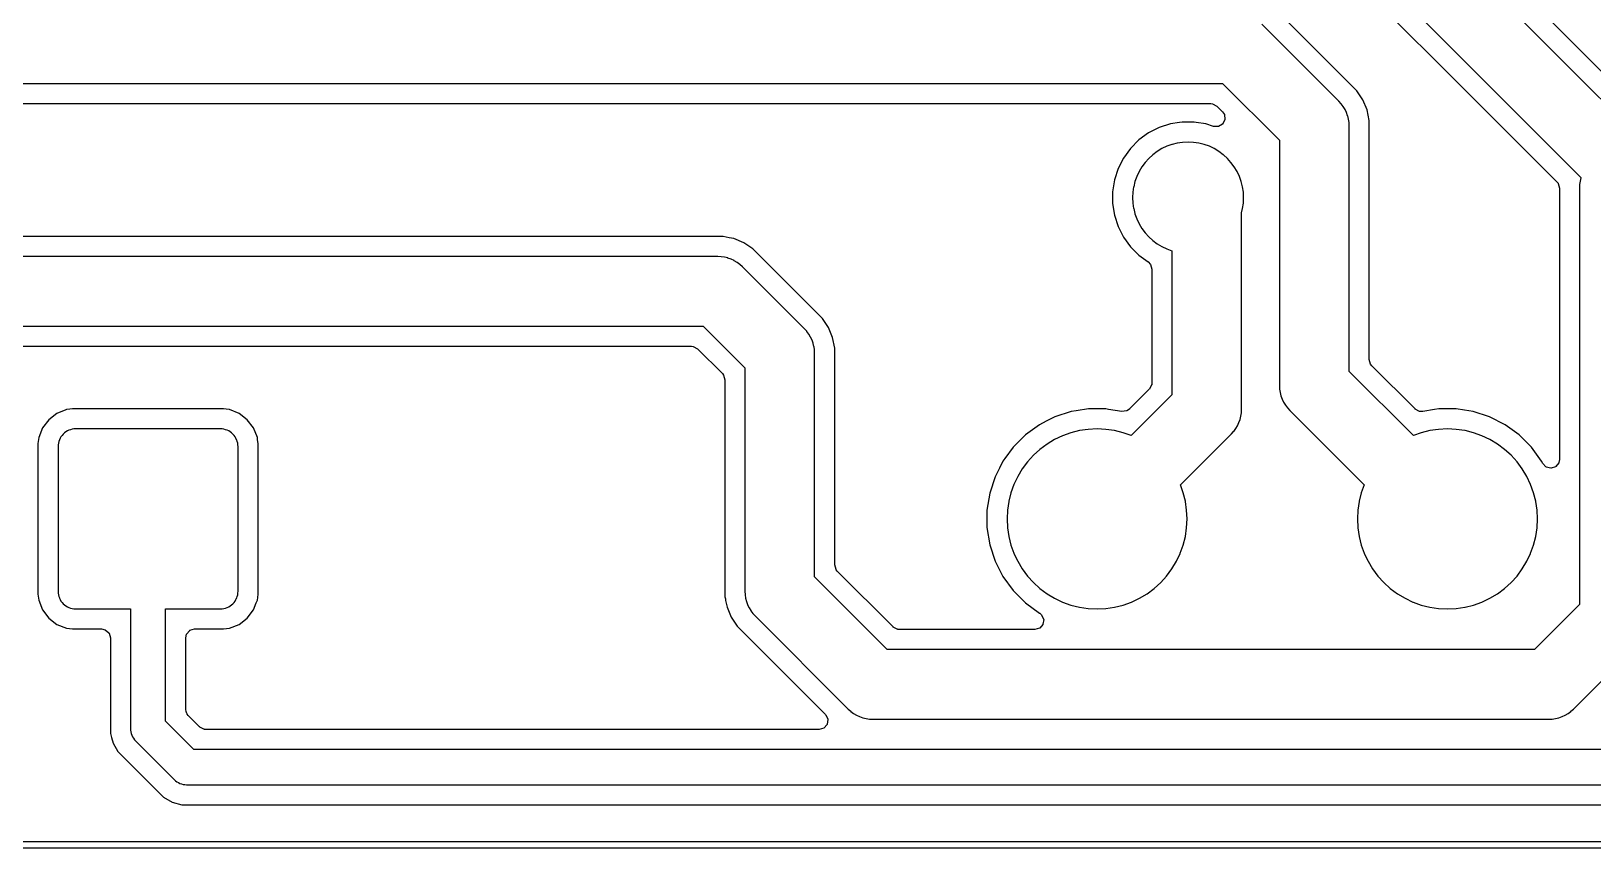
# Model space of a CAD drawing. Header units: metres. Extents: x 92.3 to 181.5, y -134.8 to -50.6.
# Drawn here: x 128.3 to 150.94, y -134.77 to -122.93 of the extents above; entities that cross this region are included whole.
import ezdxf

# ---------------------------------------------------------------- set-up
doc = ezdxf.new("R2010")
doc.units = ezdxf.units.M

msp = doc.modelspace()

# ---------------------------------------------------------------- linework, layer by layer
for points in [[(154.267, -127.123), (141.36, -114.216)], [(140.498, -114.782), (150.767, -125.052), (150.767, -125.053), (150.767, -125.053), (150.767, -125.053), (150.766, -125.053), (150.766, -125.054), (150.755, -125.101), (150.754, -125.101), (150.754, -125.101), (150.754, -125.102), (150.754, -125.102), (150.747, -125.15), (150.747, -125.15), (150.747, -125.15), (150.747, -125.151), (150.747, -125.151), (150.745, -125.2), (150.745, -125.2), (150.745, -125.2), (150.745, -131.241), (150.091, -131.895), (140.709, -131.895), (139.655, -130.841), (139.655, -127.6), (139.655, -127.6), (139.655, -127.6), (139.653, -127.551), (139.653, -127.551), (139.653, -127.55), (139.653, -127.55), (139.653, -127.55), (139.646, -127.502), (139.646, -127.502), (139.646, -127.501), (139.646, -127.501), (139.645, -127.501), (139.634, -127.454), (139.634, -127.453), (139.633, -127.453), (139.633, -127.453), (139.633, -127.453), (139.617, -127.407), (139.617, -127.407), (139.617, -127.407), (139.617, -127.407), (139.617, -127.406), (139.596, -127.362), (139.596, -127.362), (139.596, -127.362), (139.596, -127.362), (139.595, -127.362), (139.57, -127.32), (139.57, -127.32), (139.57, -127.32), (139.57, -127.32), (139.57, -127.32), (139.57, -127.319), (139.57, -127.319), (139.57, -127.319), (139.57, -127.319), (139.541, -127.28), (139.541, -127.28), (139.541, -127.279), (139.54, -127.279), (139.54, -127.279), (139.507, -127.243), (139.507, -127.243), (139.507, -127.243), (138.607, -126.343), (138.607, -126.343), (138.607, -126.343), (138.571, -126.31), (138.571, -126.31), (138.571, -126.309), (138.57, -126.309), (138.57, -126.309), (138.531, -126.28), (138.531, -126.28), (138.531, -126.28), (138.531, -126.28), (138.53, -126.28), (138.488, -126.255), (138.488, -126.254), (138.488, -126.254), (138.488, -126.254), (138.488, -126.254), (138.444, -126.233), (138.443, -126.233), (138.443, -126.233), (138.443, -126.233), (138.443, -126.233), (138.397, -126.217), (138.397, -126.217), (138.397, -126.217), (138.397, -126.216), (138.396, -126.216), (138.349, -126.205), (138.349, -126.204), (138.349, -126.204), (138.348, -126.204), (138.348, -126.204), (138.3, -126.197), (138.3, -126.197), (138.3, -126.197), (138.299, -126.197), (138.299, -126.197), (138.25, -126.195), (138.25, -126.195), (138.25, -126.195), (120.68, -126.195)], [(151.964, -124.409), (143.558, -116.003)], [(142.443, -117.138), (150.417, -125.112), (150.417, -125.112), (150.417, -125.112), (150.417, -125.112), (150.417, -125.112), (150.434, -125.133), (150.434, -125.133), (150.434, -125.133), (150.434, -125.133), (150.434, -125.133), (150.434, -125.133), (150.434, -125.133), (150.434, -125.133), (150.434, -125.134), (150.434, -125.134), (150.434, -125.134), (150.434, -125.134), (150.434, -125.134), (150.434, -125.134), (150.435, -125.134), (150.435, -125.134), (150.435, -125.134), (150.454, -125.202), (150.454, -125.202), (150.454, -125.202), (150.454, -125.202), (150.454, -125.202), (150.454, -125.202), (150.454, -125.202), (150.454, -125.202), (150.454, -125.202), (150.454, -125.203), (150.454, -125.203), (150.454, -125.203), (150.454, -125.203), (150.454, -129.137), (150.454, -129.137), (150.454, -129.137), (150.454, -129.137), (150.454, -129.137), (150.454, -129.137), (150.454, -129.137), (150.454, -129.137), (150.454, -129.138), (150.445, -129.184), (150.445, -129.184), (150.445, -129.184), (150.445, -129.185), (150.445, -129.185), (150.445, -129.185), (150.445, -129.185), (150.445, -129.185), (150.445, -129.185), (150.445, -129.185), (150.445, -129.185), (150.445, -129.185), (150.445, -129.186), (150.445, -129.186), (150.445, -129.186), (150.445, -129.186), (150.445, -129.186), (150.444, -129.186), (150.444, -129.186), (150.444, -129.186), (150.401, -129.241), (150.401, -129.241), (150.401, -129.241), (150.401, -129.241), (150.401, -129.241), (150.4, -129.241), (150.4, -129.242), (150.4, -129.242), (150.4, -129.242), (150.4, -129.242), (150.4, -129.242), (150.4, -129.242), (150.4, -129.242), (150.4, -129.242), (150.4, -129.242), (150.399, -129.242), (150.399, -129.242), (150.399, -129.242), (150.399, -129.242), (150.399, -129.242), (150.399, -129.242), (150.399, -129.243), (150.399, -129.243), (150.399, -129.243), (150.332, -129.265), (150.332, -129.265), (150.332, -129.265), (150.332, -129.265), (150.332, -129.265), (150.332, -129.265), (150.332, -129.265), (150.332, -129.265), (150.331, -129.265), (150.331, -129.265), (150.331, -129.265), (150.331, -129.265), (150.331, -129.265), (150.331, -129.265), (150.331, -129.265), (150.331, -129.265), (150.33, -129.265), (150.33, -129.265), (150.33, -129.265), (150.33, -129.265), (150.33, -129.265), (150.33, -129.265), (150.33, -129.265), (150.33, -129.265), (150.262, -129.248), (150.262, -129.248), (150.262, -129.248), (150.261, -129.248), (150.261, -129.248), (150.261, -129.248), (150.261, -129.248), (150.261, -129.248), (150.261, -129.248), (150.261, -129.248), (150.261, -129.248), (150.261, -129.248), (150.26, -129.248), (150.26, -129.248), (150.26, -129.248), (150.26, -129.248), (150.26, -129.248), (150.26, -129.248), (150.26, -129.247), (150.26, -129.247), (150.26, -129.247), (150.26, -129.247), (150.259, -129.247), (150.259, -129.247), (150.211, -129.196), (150.211, -129.196), (150.211, -129.196), (150.211, -129.196), (150.211, -129.196), (150.211, -129.196), (150.211, -129.196), (150.211, -129.196), (150.211, -129.196), (150.211, -129.195), (150.211, -129.195), (150.211, -129.195), (150.211, -129.195), (150.211, -129.195), (150.211, -129.195), (150.195, -129.164), (150.047, -128.961), (149.869, -128.783), (149.666, -128.635), (149.442, -128.521), (149.204, -128.444), (149.08, -128.424), (148.956, -128.404), (148.704, -128.404), (148.644, -128.414), (148.472, -128.441), (148.471, -128.441), (148.471, -128.441), (148.471, -128.441), (148.471, -128.441), (148.471, -128.441), (148.471, -128.441), (148.471, -128.441), (148.471, -128.441), (148.425, -128.44), (148.425, -128.44), (148.425, -128.44), (148.425, -128.44), (148.424, -128.44), (148.424, -128.44), (148.424, -128.44), (148.424, -128.44), (148.424, -128.44), (148.424, -128.44), (148.424, -128.44), (148.424, -128.44), (148.423, -128.44), (148.423, -128.44), (148.423, -128.44), (148.423, -128.44), (148.423, -128.44), (148.423, -128.44), (148.423, -128.44), (148.423, -128.44), (148.361, -128.406), (148.361, -128.406), (148.361, -128.406), (148.361, -128.406), (148.361, -128.406), (148.361, -128.406), (148.361, -128.406), (148.361, -128.406), (148.361, -128.406), (148.36, -128.405), (148.36, -128.405), (148.36, -128.405), (148.36, -128.405), (147.733, -127.778), (147.733, -127.778), (147.733, -127.778), (147.733, -127.778), (147.733, -127.778), (147.716, -127.757), (147.716, -127.757), (147.716, -127.757), (147.716, -127.757), (147.716, -127.757), (147.716, -127.757), (147.716, -127.757), (147.716, -127.757), (147.716, -127.756), (147.716, -127.756), (147.716, -127.756), (147.716, -127.756), (147.716, -127.756), (147.716, -127.756), (147.715, -127.756), (147.715, -127.756), (147.715, -127.756), (147.696, -127.688), (147.696, -127.688), (147.696, -127.688), (147.696, -127.688), (147.696, -127.688), (147.696, -127.688), (147.696, -127.688), (147.696, -127.688), (147.696, -127.688), (147.696, -127.687), (147.696, -127.687), (147.696, -127.687), (147.696, -127.687), (147.696, -124.222), (147.665, -124.068), (147.605, -123.923), (147.518, -123.793), (147.463, -123.737), (147.407, -123.682), (145.332, -121.607)], [(114.329, -123.685), (145.571, -123.685), (146.395, -124.509), (146.395, -128.07), (146.395, -128.07), (146.395, -128.07), (146.397, -128.119), (146.397, -128.119), (146.397, -128.12), (146.397, -128.12), (146.397, -128.12), (146.404, -128.168), (146.404, -128.168), (146.404, -128.169), (146.404, -128.169), (146.405, -128.169), (146.416, -128.216), (146.416, -128.217), (146.417, -128.217), (146.417, -128.217), (146.417, -128.217), (146.433, -128.263), (146.433, -128.263), (146.433, -128.263), (146.433, -128.263), (146.433, -128.264), (146.454, -128.308), (146.454, -128.308), (146.454, -128.308), (146.454, -128.308), (146.455, -128.308), (146.48, -128.35), (146.48, -128.351), (146.48, -128.351), (146.48, -128.351), (146.48, -128.351), (146.509, -128.39), (146.509, -128.39), (146.509, -128.391), (146.51, -128.391), (146.51, -128.391), (146.543, -128.427), (146.543, -128.427), (146.543, -128.427), (147.622, -129.507), (147.581, -129.621), (147.581, -129.621), (147.581, -129.621), (147.581, -129.621), (147.581, -129.621), (147.55, -129.745), (147.55, -129.745), (147.55, -129.745), (147.55, -129.746), (147.55, -129.746), (147.531, -129.872), (147.531, -129.872), (147.531, -129.872), (147.531, -129.872), (147.531, -129.872), (147.525, -130), (147.525, -130), (147.525, -130), (147.525, -130), (147.525, -130), (147.531, -130.128), (147.531, -130.128), (147.531, -130.128), (147.531, -130.128), (147.531, -130.128), (147.55, -130.254), (147.55, -130.254), (147.55, -130.255), (147.55, -130.255), (147.55, -130.255), (147.581, -130.379), (147.581, -130.379), (147.581, -130.379), (147.581, -130.379), (147.581, -130.379), (147.624, -130.499), (147.624, -130.499), (147.624, -130.499), (147.624, -130.499), (147.624, -130.5), (147.624, -130.5), (147.679, -130.615), (147.679, -130.615), (147.679, -130.615), (147.679, -130.615), (147.679, -130.615), (147.745, -130.725), (147.745, -130.725), (147.745, -130.725), (147.745, -130.725), (147.745, -130.725), (147.821, -130.828), (147.821, -130.828), (147.821, -130.828), (147.821, -130.828), (147.821, -130.828), (147.821, -130.828), (147.821, -130.828), (147.907, -130.923), (147.907, -130.923), (147.907, -130.923), (147.907, -130.923), (147.907, -130.923), (148.002, -131.009), (148.002, -131.009), (148.002, -131.009), (148.002, -131.009), (148.002, -131.009), (148.105, -131.085), (148.105, -131.085), (148.105, -131.085), (148.105, -131.085), (148.105, -131.085), (148.215, -131.151), (148.215, -131.151), (148.215, -131.151), (148.215, -131.151), (148.215, -131.151), (148.33, -131.206), (148.33, -131.206), (148.331, -131.206), (148.331, -131.206), (148.331, -131.206), (148.451, -131.249), (148.451, -131.249), (148.451, -131.249), (148.451, -131.249), (148.451, -131.249), (148.575, -131.28), (148.575, -131.28), (148.575, -131.28), (148.576, -131.28), (148.576, -131.28), (148.702, -131.299), (148.702, -131.299), (148.702, -131.299), (148.702, -131.299), (148.702, -131.299), (148.83, -131.305), (148.83, -131.305), (148.83, -131.305), (148.83, -131.305), (148.83, -131.305), (148.958, -131.299), (148.958, -131.299), (148.958, -131.299), (148.958, -131.299), (148.958, -131.299), (149.084, -131.28), (149.084, -131.28), (149.085, -131.28), (149.085, -131.28), (149.085, -131.28), (149.209, -131.249), (149.209, -131.249), (149.209, -131.249), (149.209, -131.249), (149.209, -131.249), (149.329, -131.206), (149.329, -131.206), (149.329, -131.206), (149.329, -131.206), (149.33, -131.206), (149.33, -131.206), (149.445, -131.151), (149.445, -131.151), (149.445, -131.151), (149.445, -131.151), (149.445, -131.151), (149.555, -131.085), (149.555, -131.085), (149.555, -131.085), (149.555, -131.085), (149.555, -131.085), (149.658, -131.009), (149.658, -131.009), (149.658, -131.009), (149.658, -131.009), (149.658, -131.009), (149.658, -131.009), (149.658, -131.009), (149.753, -130.923), (149.753, -130.923), (149.753, -130.923), (149.753, -130.923), (149.753, -130.923), (149.839, -130.828), (149.839, -130.828), (149.839, -130.828), (149.839, -130.828), (149.839, -130.828), (149.915, -130.725), (149.915, -130.725), (149.915, -130.725), (149.915, -130.725), (149.915, -130.725), (149.981, -130.615), (149.981, -130.615), (149.981, -130.615), (149.981, -130.615), (149.981, -130.615), (150.036, -130.5), (150.036, -130.5), (150.036, -130.499), (150.036, -130.499), (150.036, -130.499), (150.079, -130.379), (150.079, -130.379), (150.079, -130.379), (150.079, -130.379), (150.079, -130.379), (150.079, -130.379), (150.079, -130.379), (150.11, -130.255), (150.11, -130.255), (150.11, -130.255), (150.11, -130.254), (150.11, -130.254), (150.129, -130.128), (150.129, -130.128), (150.129, -130.128), (150.129, -130.128), (150.129, -130.128), (150.135, -130), (150.135, -130), (150.135, -130), (150.135, -130), (150.135, -130), (150.129, -129.872), (150.129, -129.872), (150.129, -129.872), (150.129, -129.872), (150.129, -129.872), (150.11, -129.746), (150.11, -129.746), (150.11, -129.745), (150.11, -129.745), (150.11, -129.745), (150.079, -129.621), (150.079, -129.621), (150.079, -129.621), (150.079, -129.621), (150.079, -129.621), (150.036, -129.501), (150.036, -129.501), (150.036, -129.501), (150.036, -129.5), (150.036, -129.5), (149.981, -129.385), (149.981, -129.385), (149.981, -129.385), (149.981, -129.385), (149.981, -129.385), (149.915, -129.275), (149.915, -129.275), (149.915, -129.275), (149.915, -129.275), (149.915, -129.275), (149.839, -129.172), (149.839, -129.172), (149.839, -129.172), (149.839, -129.172), (149.839, -129.172), (149.753, -129.077), (149.753, -129.077), (149.753, -129.077), (149.753, -129.077), (149.753, -129.077), (149.658, -128.991), (149.658, -128.991), (149.658, -128.991), (149.658, -128.991), (149.658, -128.991), (149.555, -128.915), (149.555, -128.915), (149.555, -128.915), (149.555, -128.915), (149.555, -128.915), (149.555, -128.915), (149.555, -128.915), (149.445, -128.849), (149.445, -128.849), (149.445, -128.849), (149.445, -128.849), (149.445, -128.849), (149.33, -128.794), (149.33, -128.794), (149.329, -128.794), (149.329, -128.794), (149.329, -128.794), (149.209, -128.751), (149.209, -128.751), (149.209, -128.751), (149.209, -128.751), (149.209, -128.751), (149.085, -128.72), (149.085, -128.72), (149.085, -128.72), (149.084, -128.72), (149.084, -128.72), (148.958, -128.701), (148.958, -128.701), (148.958, -128.701), (148.958, -128.701), (148.958, -128.701), (148.83, -128.695), (148.83, -128.695), (148.83, -128.695), (148.83, -128.695), (148.83, -128.695), (148.702, -128.701), (148.702, -128.701), (148.702, -128.701), (148.702, -128.701), (148.702, -128.701), (148.576, -128.72), (148.576, -128.72), (148.575, -128.72), (148.575, -128.72), (148.575, -128.72), (148.451, -128.751), (148.451, -128.751), (148.451, -128.751), (148.451, -128.751), (148.451, -128.751), (148.337, -128.792), (147.405, -127.861), (147.405, -124.3), (147.405, -124.3), (147.405, -124.3), (147.403, -124.251), (147.403, -124.251), (147.403, -124.25), (147.403, -124.25), (147.403, -124.25), (147.396, -124.202), (147.396, -124.202), (147.396, -124.201), (147.396, -124.201), (147.395, -124.201), (147.384, -124.154), (147.384, -124.153), (147.383, -124.153), (147.383, -124.153), (147.383, -124.153), (147.367, -124.107), (147.367, -124.107), (147.367, -124.107), (147.367, -124.107), (147.367, -124.106), (147.346, -124.062), (147.346, -124.062), (147.346, -124.062), (147.346, -124.062), (147.345, -124.062), (147.32, -124.02), (147.32, -124.02), (147.32, -124.02), (147.32, -124.02), (147.32, -124.02), (147.32, -124.019), (147.32, -124.019), (147.32, -124.019), (147.32, -124.019), (147.291, -123.98), (147.291, -123.98), (147.291, -123.979), (147.29, -123.979), (147.29, -123.979), (147.257, -123.943), (147.257, -123.943), (147.257, -123.943), (146.137, -122.823)], [(114.503, -123.976), (145.397, -123.976), (145.397, -123.976), (145.397, -123.976), (145.397, -123.976), (145.398, -123.976), (145.424, -123.978), (145.424, -123.978), (145.424, -123.978), (145.424, -123.978), (145.424, -123.978), (145.425, -123.978), (145.425, -123.978), (145.425, -123.979), (145.425, -123.979), (145.425, -123.979), (145.425, -123.979), (145.425, -123.979), (145.425, -123.979), (145.425, -123.979), (145.426, -123.979), (145.426, -123.979), (145.426, -123.979), (145.487, -124.012), (145.487, -124.012), (145.487, -124.013), (145.487, -124.013), (145.488, -124.013), (145.488, -124.013), (145.488, -124.013), (145.488, -124.013), (145.488, -124.013), (145.488, -124.013), (145.488, -124.013), (145.488, -124.013), (145.488, -124.013), (145.569, -124.094), (145.569, -124.094), (145.569, -124.094), (145.569, -124.094), (145.569, -124.094), (145.569, -124.094), (145.569, -124.094), (145.569, -124.094), (145.569, -124.094), (145.596, -124.134), (145.596, -124.134), (145.596, -124.134), (145.596, -124.134), (145.596, -124.134), (145.596, -124.134), (145.596, -124.134), (145.596, -124.135), (145.596, -124.135), (145.596, -124.135), (145.596, -124.135), (145.596, -124.135), (145.596, -124.135), (145.596, -124.135), (145.597, -124.135), (145.597, -124.136), (145.597, -124.136), (145.597, -124.136), (145.597, -124.136), (145.597, -124.136), (145.605, -124.205), (145.605, -124.206), (145.605, -124.206), (145.605, -124.206), (145.605, -124.206), (145.605, -124.206), (145.605, -124.206), (145.605, -124.206), (145.605, -124.206), (145.605, -124.207), (145.605, -124.207), (145.605, -124.207), (145.605, -124.207), (145.605, -124.207), (145.604, -124.207), (145.604, -124.207), (145.604, -124.207), (145.604, -124.208), (145.604, -124.208), (145.604, -124.208), (145.604, -124.208), (145.604, -124.208), (145.604, -124.208), (145.604, -124.208), (145.573, -124.271), (145.573, -124.271), (145.573, -124.271), (145.573, -124.271), (145.573, -124.271), (145.573, -124.271), (145.573, -124.272), (145.573, -124.272), (145.573, -124.272), (145.573, -124.272), (145.573, -124.272), (145.573, -124.272), (145.572, -124.272), (145.572, -124.272), (145.572, -124.272), (145.572, -124.272), (145.572, -124.272), (145.572, -124.273), (145.572, -124.273), (145.572, -124.273), (145.572, -124.273), (145.572, -124.273), (145.571, -124.273), (145.571, -124.273), (145.512, -124.309), (145.511, -124.309), (145.511, -124.309), (145.511, -124.309), (145.511, -124.309), (145.511, -124.309), (145.511, -124.309), (145.511, -124.309), (145.511, -124.309), (145.511, -124.31), (145.51, -124.31), (145.51, -124.31), (145.51, -124.31), (145.51, -124.31), (145.51, -124.31), (145.51, -124.31), (145.51, -124.31), (145.51, -124.31), (145.509, -124.31), (145.509, -124.31), (145.509, -124.31), (145.509, -124.31), (145.509, -124.31), (145.509, -124.31), (145.439, -124.308), (145.439, -124.308), (145.439, -124.308), (145.439, -124.308), (145.438, -124.308), (145.438, -124.308), (145.438, -124.308), (145.438, -124.308), (145.438, -124.308), (145.438, -124.308), (145.438, -124.308), (145.438, -124.308), (145.438, -124.308), (145.327, -124.271), (145.188, -124.25), (145.156, -124.244), (144.984, -124.244), (144.945, -124.251), (144.813, -124.271), (144.649, -124.325), (144.496, -124.403), (144.356, -124.504), (144.234, -124.626), (144.133, -124.766), (144.055, -124.919), (144.001, -125.083), (143.974, -125.254), (143.974, -125.426), (144.001, -125.597), (144.055, -125.761), (144.133, -125.914), (144.234, -126.054), (144.356, -126.176), (144.491, -126.274), (144.491, -126.274), (144.492, -126.274), (144.492, -126.274), (144.492, -126.274), (144.492, -126.274), (144.492, -126.274), (144.492, -126.274), (144.492, -126.274), (144.523, -126.308), (144.524, -126.308), (144.524, -126.308), (144.524, -126.308), (144.524, -126.308), (144.524, -126.308), (144.524, -126.308), (144.524, -126.308), (144.524, -126.308), (144.524, -126.308), (144.524, -126.309), (144.524, -126.309), (144.524, -126.309), (144.524, -126.309), (144.524, -126.309), (144.524, -126.309), (144.524, -126.309), (144.525, -126.309), (144.525, -126.309), (144.525, -126.31), (144.544, -126.377), (144.544, -126.377), (144.544, -126.377), (144.544, -126.377), (144.544, -126.377), (144.544, -126.377), (144.544, -126.377), (144.544, -126.377), (144.544, -126.378), (144.544, -126.378), (144.544, -126.378), (144.544, -126.378), (144.544, -126.378), (144.544, -128.027), (144.544, -128.027), (144.544, -128.027), (144.544, -128.027), (144.544, -128.028), (144.542, -128.054), (144.542, -128.054), (144.542, -128.054), (144.542, -128.054), (144.542, -128.054), (144.542, -128.055), (144.542, -128.055), (144.541, -128.055), (144.541, -128.055), (144.541, -128.055), (144.541, -128.055), (144.541, -128.055), (144.541, -128.055), (144.541, -128.055), (144.541, -128.056), (144.541, -128.056), (144.541, -128.056), (144.508, -128.117), (144.508, -128.117), (144.507, -128.117), (144.507, -128.117), (144.507, -128.118), (144.507, -128.118), (144.507, -128.118), (144.507, -128.118), (144.507, -128.118), (144.507, -128.118), (144.507, -128.118), (144.507, -128.118), (144.507, -128.118), (144.22, -128.405), (144.22, -128.405), (144.22, -128.405), (144.22, -128.405), (144.219, -128.406), (144.219, -128.406), (144.219, -128.406), (144.219, -128.406), (144.219, -128.406), (144.181, -128.432), (144.181, -128.432), (144.181, -128.432), (144.181, -128.432), (144.181, -128.432), (144.181, -128.432), (144.181, -128.432), (144.181, -128.432), (144.18, -128.432), (144.18, -128.432), (144.18, -128.432), (144.18, -128.432), (144.18, -128.432), (144.18, -128.432), (144.18, -128.432), (144.18, -128.432), (144.179, -128.432), (144.179, -128.432), (144.179, -128.432), (144.179, -128.432), (144.11, -128.441), (144.11, -128.441), (144.11, -128.441), (144.109, -128.441), (144.109, -128.441), (144.109, -128.441), (144.109, -128.441), (144.109, -128.441), (144.109, -128.441), (144.109, -128.441), (144.109, -128.441), (144.109, -128.441), (144.108, -128.441), (143.915, -128.411), (143.876, -128.404), (143.624, -128.404), (143.448, -128.432), (143.376, -128.444), (143.138, -128.521), (143.014, -128.584), (142.914, -128.635), (142.711, -128.783), (142.533, -128.961), (142.415, -129.124), (142.385, -129.164), (142.335, -129.263), (142.271, -129.388), (142.194, -129.626), (142.154, -129.874), (142.154, -130.126), (142.194, -130.374), (142.271, -130.612), (142.385, -130.836), (142.533, -131.039), (142.711, -131.217), (142.914, -131.365), (142.915, -131.366), (142.915, -131.366), (142.915, -131.366), (142.916, -131.366), (142.916, -131.366), (142.916, -131.366), (142.916, -131.366), (142.917, -131.367), (142.918, -131.368), (142.918, -131.368), (142.918, -131.368), (142.918, -131.368), (142.918, -131.368), (142.919, -131.368), (142.919, -131.368), (142.919, -131.368), (142.919, -131.368), (142.919, -131.368), (142.919, -131.369), (142.919, -131.369), (142.919, -131.369), (142.945, -131.39), (142.945, -131.391), (142.945, -131.391), (142.945, -131.391), (142.945, -131.391), (142.945, -131.391), (142.945, -131.391), (142.945, -131.391), (142.945, -131.391), (142.946, -131.391), (142.946, -131.391), (142.946, -131.391), (142.946, -131.392), (142.946, -131.392), (142.946, -131.392), (142.946, -131.392), (142.946, -131.392), (142.946, -131.392), (142.946, -131.392), (142.975, -131.456), (142.975, -131.456), (142.975, -131.456), (142.975, -131.456), (142.975, -131.456), (142.975, -131.456), (142.975, -131.456), (142.975, -131.457), (142.975, -131.457), (142.975, -131.457), (142.975, -131.457), (142.976, -131.457), (142.976, -131.457), (142.976, -131.457), (142.976, -131.457), (142.976, -131.458), (142.976, -131.458), (142.976, -131.458), (142.976, -131.458), (142.976, -131.458), (142.976, -131.458), (142.976, -131.458), (142.976, -131.458), (142.976, -131.459), (142.966, -131.528), (142.966, -131.528), (142.966, -131.528), (142.966, -131.528), (142.965, -131.528), (142.965, -131.528), (142.965, -131.528), (142.965, -131.529), (142.965, -131.529), (142.965, -131.529), (142.965, -131.529), (142.965, -131.529), (142.965, -131.529), (142.965, -131.529), (142.965, -131.529), (142.965, -131.529), (142.965, -131.53), (142.965, -131.53), (142.965, -131.53), (142.965, -131.53), (142.965, -131.53), (142.965, -131.53), (142.964, -131.53), (142.964, -131.53), (142.919, -131.583), (142.919, -131.583), (142.918, -131.583), (142.918, -131.583), (142.918, -131.583), (142.918, -131.584), (142.918, -131.584), (142.918, -131.584), (142.918, -131.584), (142.918, -131.584), (142.918, -131.584), (142.918, -131.584), (142.918, -131.584), (142.917, -131.584), (142.917, -131.584), (142.917, -131.584), (142.917, -131.584), (142.917, -131.584), (142.917, -131.584), (142.917, -131.584), (142.917, -131.584), (142.917, -131.585), (142.916, -131.585), (142.916, -131.585), (142.849, -131.604), (142.849, -131.604), (142.849, -131.604), (142.849, -131.604), (142.849, -131.604), (142.849, -131.604), (142.849, -131.604), (142.848, -131.604), (142.848, -131.604), (142.848, -131.604), (142.848, -131.604), (142.848, -131.604), (142.848, -131.604), (140.883, -131.604), (140.883, -131.604), (140.883, -131.604), (140.883, -131.604), (140.882, -131.604), (140.856, -131.602), (140.856, -131.602), (140.856, -131.602), (140.856, -131.602), (140.856, -131.602), (140.855, -131.602), (140.855, -131.602), (140.855, -131.601), (140.855, -131.601), (140.855, -131.601), (140.855, -131.601), (140.855, -131.601), (140.855, -131.601), (140.855, -131.601), (140.854, -131.601), (140.854, -131.601), (140.854, -131.601), (140.793, -131.568), (140.793, -131.568), (140.793, -131.567), (140.793, -131.567), (140.792, -131.567), (140.792, -131.567), (140.792, -131.567), (140.792, -131.567), (140.792, -131.567), (140.792, -131.567), (140.792, -131.567), (140.792, -131.567), (140.792, -131.567), (139.983, -130.758), (139.983, -130.758), (139.983, -130.758), (139.983, -130.758), (139.983, -130.758), (139.966, -130.737), (139.966, -130.737), (139.966, -130.737), (139.966, -130.737), (139.966, -130.737), (139.966, -130.737), (139.966, -130.737), (139.966, -130.737), (139.966, -130.736), (139.966, -130.736), (139.966, -130.736), (139.966, -130.736), (139.966, -130.736), (139.966, -130.736), (139.965, -130.736), (139.965, -130.736), (139.965, -130.736), (139.946, -130.668), (139.946, -130.668), (139.946, -130.668), (139.946, -130.668), (139.946, -130.668), (139.946, -130.668), (139.946, -130.668), (139.946, -130.668), (139.946, -130.668), (139.946, -130.667), (139.946, -130.667), (139.946, -130.667), (139.946, -130.667), (139.946, -127.522), (139.915, -127.368), (139.855, -127.223), (139.768, -127.093), (139.713, -127.037), (139.657, -126.982), (139.537, -126.862), (138.757, -126.082), (138.627, -125.995), (138.482, -125.935), (138.415, -125.922), (138.328, -125.904), (120.602, -125.904)], [(142.544, -130.499), (142.544, -130.499), (142.544, -130.499), (142.544, -130.5), (142.544, -130.5), (142.599, -130.615), (142.599, -130.615), (142.599, -130.615), (142.599, -130.615), (142.599, -130.615), (142.665, -130.725), (142.665, -130.725), (142.665, -130.725), (142.665, -130.725), (142.665, -130.725), (142.741, -130.828), (142.741, -130.828), (142.741, -130.828), (142.741, -130.828), (142.741, -130.828), (142.741, -130.828), (142.741, -130.828), (142.827, -130.923), (142.827, -130.923), (142.827, -130.923), (142.827, -130.923), (142.827, -130.923), (142.922, -131.009), (142.922, -131.009), (142.922, -131.009), (142.922, -131.009), (142.922, -131.009), (143.025, -131.085), (143.025, -131.085), (143.025, -131.085), (143.025, -131.085), (143.025, -131.085), (143.135, -131.151), (143.135, -131.151), (143.135, -131.151), (143.135, -131.151), (143.135, -131.151), (143.25, -131.206), (143.25, -131.206), (143.251, -131.206), (143.251, -131.206), (143.251, -131.206), (143.371, -131.249), (143.371, -131.249), (143.371, -131.249), (143.371, -131.249), (143.371, -131.249), (143.495, -131.28), (143.495, -131.28), (143.495, -131.28), (143.496, -131.28), (143.496, -131.28), (143.622, -131.299), (143.622, -131.299), (143.622, -131.299), (143.622, -131.299), (143.622, -131.299), (143.75, -131.305), (143.75, -131.305), (143.75, -131.305), (143.75, -131.305), (143.75, -131.305), (143.878, -131.299), (143.878, -131.299), (143.878, -131.299), (143.878, -131.299), (143.878, -131.299), (144.004, -131.28), (144.004, -131.28), (144.005, -131.28), (144.005, -131.28), (144.005, -131.28), (144.129, -131.249), (144.129, -131.249), (144.129, -131.249), (144.129, -131.249), (144.129, -131.249), (144.249, -131.206), (144.249, -131.206), (144.249, -131.206), (144.249, -131.206), (144.25, -131.206), (144.25, -131.206), (144.365, -131.151), (144.365, -131.151), (144.365, -131.151), (144.365, -131.151), (144.365, -131.151), (144.475, -131.085), (144.475, -131.085), (144.475, -131.085), (144.475, -131.085), (144.475, -131.085), (144.578, -131.009), (144.578, -131.009), (144.578, -131.009), (144.578, -131.009), (144.578, -131.009), (144.578, -131.009), (144.578, -131.009), (144.673, -130.923), (144.673, -130.923), (144.673, -130.923), (144.673, -130.923), (144.673, -130.923), (144.759, -130.828), (144.759, -130.828), (144.759, -130.828), (144.759, -130.828), (144.759, -130.828), (144.835, -130.725), (144.835, -130.725), (144.835, -130.725), (144.835, -130.725), (144.835, -130.725), (144.901, -130.615), (144.901, -130.615), (144.901, -130.615), (144.901, -130.615), (144.901, -130.615), (144.956, -130.5), (144.956, -130.5), (144.956, -130.499), (144.956, -130.499), (144.956, -130.499), (144.999, -130.379), (144.999, -130.379), (144.999, -130.379), (144.999, -130.379), (144.999, -130.379), (145.03, -130.255), (145.03, -130.255), (145.03, -130.255), (145.03, -130.254), (145.03, -130.254), (145.049, -130.128), (145.049, -130.128), (145.049, -130.128), (145.049, -130.128), (145.049, -130.128), (145.055, -130), (145.055, -130), (145.055, -130), (145.055, -130), (145.055, -130), (145.049, -129.872), (145.049, -129.872), (145.049, -129.872), (145.049, -129.872), (145.049, -129.872), (145.03, -129.746), (145.03, -129.746), (145.03, -129.745), (145.03, -129.745), (145.03, -129.745), (144.999, -129.621), (144.999, -129.621), (144.999, -129.621), (144.999, -129.621), (144.999, -129.621), (144.958, -129.507), (145.697, -128.767), (145.697, -128.767), (145.697, -128.767), (145.73, -128.731), (145.73, -128.731), (145.731, -128.731), (145.731, -128.73), (145.731, -128.73), (145.76, -128.691), (145.76, -128.691), (145.76, -128.691), (145.76, -128.691), (145.76, -128.69), (145.785, -128.648), (145.786, -128.648), (145.786, -128.648), (145.786, -128.648), (145.786, -128.648), (145.807, -128.604), (145.807, -128.603), (145.807, -128.603), (145.807, -128.603), (145.807, -128.603), (145.823, -128.557), (145.823, -128.557), (145.823, -128.557), (145.824, -128.557), (145.824, -128.556), (145.835, -128.509), (145.836, -128.509), (145.836, -128.509), (145.836, -128.508), (145.836, -128.508), (145.843, -128.46), (145.843, -128.46), (145.843, -128.46), (145.843, -128.459), (145.843, -128.459), (145.845, -128.41), (145.845, -128.41), (145.845, -128.41), (145.845, -125.61), (145.845, -125.61), (145.845, -125.61), (145.843, -125.563), (145.859, -125.497), (145.86, -125.497), (145.86, -125.497), (145.86, -125.497), (145.86, -125.497), (145.871, -125.419), (145.871, -125.419), (145.871, -125.419), (145.871, -125.419), (145.871, -125.419), (145.875, -125.34), (145.875, -125.34), (145.875, -125.34), (145.875, -125.34), (145.875, -125.34), (145.871, -125.261), (145.871, -125.261), (145.871, -125.261), (145.871, -125.261), (145.871, -125.261), (145.86, -125.183), (145.86, -125.183), (145.86, -125.183), (145.86, -125.183), (145.859, -125.183), (145.84, -125.107), (145.84, -125.107), (145.84, -125.106), (145.84, -125.106), (145.84, -125.106), (145.84, -125.106), (145.814, -125.032), (145.814, -125.032), (145.814, -125.032), (145.814, -125.032), (145.814, -125.032), (145.78, -124.961), (145.78, -124.961), (145.78, -124.961), (145.78, -124.96), (145.78, -124.96), (145.739, -124.893), (145.739, -124.893), (145.739, -124.893), (145.739, -124.893), (145.739, -124.893), (145.692, -124.83), (145.692, -124.829), (145.692, -124.829), (145.692, -124.829), (145.692, -124.829), (145.639, -124.771), (145.639, -124.771), (145.639, -124.771), (145.639, -124.771), (145.639, -124.771), (145.581, -124.718), (145.581, -124.718), (145.581, -124.718), (145.581, -124.718), (145.58, -124.718), (145.517, -124.671), (145.517, -124.671), (145.517, -124.671), (145.517, -124.671), (145.517, -124.671), (145.45, -124.63), (145.45, -124.63), (145.449, -124.63), (145.449, -124.63), (145.449, -124.63), (145.378, -124.596), (145.378, -124.596), (145.378, -124.596), (145.378, -124.596), (145.378, -124.596), (145.304, -124.57), (145.304, -124.57), (145.304, -124.57), (145.304, -124.57), (145.303, -124.57), (145.227, -124.551), (145.227, -124.55), (145.227, -124.55), (145.227, -124.55), (145.227, -124.55), (145.149, -124.539), (145.149, -124.539), (145.149, -124.539), (145.149, -124.539), (145.149, -124.539), (145.07, -124.535), (145.07, -124.535), (145.07, -124.535), (145.07, -124.535), (145.07, -124.535), (144.991, -124.539), (144.991, -124.539), (144.991, -124.539), (144.991, -124.539), (144.991, -124.539), (144.913, -124.55), (144.913, -124.55), (144.913, -124.55), (144.913, -124.55), (144.913, -124.551), (144.837, -124.57), (144.837, -124.57), (144.837, -124.57), (144.836, -124.57), (144.836, -124.57), (144.836, -124.57), (144.836, -124.57), (144.762, -124.596), (144.762, -124.596), (144.762, -124.596), (144.762, -124.596), (144.762, -124.596), (144.691, -124.63), (144.691, -124.63), (144.691, -124.63), (144.69, -124.63), (144.69, -124.63), (144.623, -124.671), (144.623, -124.671), (144.623, -124.671), (144.623, -124.671), (144.623, -124.671), (144.56, -124.718), (144.559, -124.718), (144.559, -124.718), (144.559, -124.718), (144.559, -124.718), (144.501, -124.771), (144.501, -124.771), (144.501, -124.771), (144.501, -124.771), (144.501, -124.771), (144.448, -124.829), (144.448, -124.829), (144.448, -124.829), (144.448, -124.829), (144.448, -124.83), (144.401, -124.893), (144.401, -124.893), (144.401, -124.893), (144.401, -124.893), (144.401, -124.893), (144.36, -124.96), (144.36, -124.96), (144.36, -124.961), (144.36, -124.961), (144.36, -124.961), (144.326, -125.032), (144.326, -125.032), (144.326, -125.032), (144.326, -125.032), (144.326, -125.032), (144.3, -125.106), (144.3, -125.106), (144.3, -125.106), (144.3, -125.106), (144.3, -125.107), (144.281, -125.183), (144.28, -125.183), (144.28, -125.183), (144.28, -125.183), (144.28, -125.183), (144.269, -125.261), (144.269, -125.261), (144.269, -125.261), (144.269, -125.261), (144.269, -125.261), (144.265, -125.34), (144.265, -125.34), (144.265, -125.34), (144.265, -125.34), (144.265, -125.34), (144.269, -125.419), (144.269, -125.419), (144.269, -125.419), (144.269, -125.419), (144.269, -125.419), (144.28, -125.497), (144.28, -125.497), (144.28, -125.497), (144.28, -125.497), (144.281, -125.497), (144.3, -125.573), (144.3, -125.574), (144.3, -125.574), (144.3, -125.574), (144.3, -125.574), (144.326, -125.648), (144.326, -125.648), (144.326, -125.648), (144.326, -125.648), (144.326, -125.648), (144.36, -125.719), (144.36, -125.719), (144.36, -125.719), (144.36, -125.72), (144.36, -125.72), (144.401, -125.787), (144.401, -125.787), (144.401, -125.787), (144.401, -125.787), (144.401, -125.787), (144.448, -125.85), (144.448, -125.851), (144.448, -125.851), (144.448, -125.851), (144.448, -125.851), (144.501, -125.909), (144.501, -125.909), (144.501, -125.909), (144.501, -125.909), (144.501, -125.909), (144.559, -125.962), (144.559, -125.962), (144.559, -125.962), (144.559, -125.962), (144.56, -125.962), (144.623, -126.009), (144.623, -126.009), (144.623, -126.009), (144.623, -126.009), (144.623, -126.009), (144.69, -126.05), (144.69, -126.05), (144.691, -126.05), (144.691, -126.05), (144.691, -126.05), (144.762, -126.084), (144.762, -126.084), (144.762, -126.084), (144.762, -126.084), (144.762, -126.084), (144.835, -126.11), (144.835, -128.201), (144.243, -128.792), (144.129, -128.751), (144.129, -128.751), (144.129, -128.751), (144.129, -128.751), (144.129, -128.751), (144.005, -128.72), (144.005, -128.72), (144.005, -128.72), (144.004, -128.72), (144.004, -128.72), (143.878, -128.701), (143.878, -128.701), (143.878, -128.701), (143.878, -128.701), (143.878, -128.701), (143.75, -128.695), (143.75, -128.695), (143.75, -128.695), (143.75, -128.695), (143.75, -128.695), (143.622, -128.701), (143.622, -128.701), (143.622, -128.701), (143.622, -128.701), (143.622, -128.701), (143.496, -128.72), (143.496, -128.72), (143.495, -128.72), (143.495, -128.72), (143.495, -128.72), (143.371, -128.751), (143.371, -128.751), (143.371, -128.751), (143.371, -128.751), (143.371, -128.751), (143.251, -128.794), (143.251, -128.794), (143.251, -128.794), (143.25, -128.794), (143.25, -128.794), (143.135, -128.849), (143.135, -128.849), (143.135, -128.849), (143.135, -128.849), (143.135, -128.849), (143.025, -128.915), (143.025, -128.915), (143.025, -128.915), (143.025, -128.915), (143.025, -128.915), (142.922, -128.991), (142.922, -128.991), (142.922, -128.991), (142.922, -128.991), (142.922, -128.991), (142.827, -129.077), (142.827, -129.077), (142.827, -129.077), (142.827, -129.077), (142.827, -129.077), (142.741, -129.172), (142.741, -129.172), (142.741, -129.172), (142.741, -129.172), (142.741, -129.172), (142.665, -129.275), (142.665, -129.275), (142.665, -129.275), (142.665, -129.275), (142.665, -129.275), (142.665, -129.275), (142.665, -129.275), (142.599, -129.385), (142.599, -129.385), (142.599, -129.385), (142.599, -129.385), (142.599, -129.385), (142.544, -129.5), (142.544, -129.5), (142.544, -129.501), (142.544, -129.501), (142.544, -129.501), (142.501, -129.621), (142.501, -129.621), (142.501, -129.621), (142.501, -129.621), (142.501, -129.621), (142.47, -129.745), (142.47, -129.745), (142.47, -129.745), (142.47, -129.746), (142.47, -129.746), (142.451, -129.872), (142.451, -129.872), (142.451, -129.872), (142.451, -129.872), (142.451, -129.872), (142.445, -130), (142.445, -130), (142.445, -130), (142.445, -130), (142.445, -130), (142.451, -130.128), (142.451, -130.128), (142.451, -130.128), (142.451, -130.128), (142.451, -130.128), (142.47, -130.254), (142.47, -130.254), (142.47, -130.255), (142.47, -130.255), (142.47, -130.255), (142.501, -130.379), (142.501, -130.379), (142.501, -130.379), (142.501, -130.379), (142.501, -130.379), (142.544, -130.499), (142.544, -130.499)], [(120.889, -127.205), (138.041, -127.205), (138.645, -127.809), (138.645, -131.05), (138.645, -131.05), (138.645, -131.05), (138.647, -131.099), (138.647, -131.099), (138.647, -131.1), (138.647, -131.1), (138.647, -131.1), (138.654, -131.148), (138.654, -131.148), (138.654, -131.149), (138.654, -131.149), (138.655, -131.149), (138.666, -131.196), (138.666, -131.197), (138.667, -131.197), (138.667, -131.197), (138.667, -131.197), (138.683, -131.243), (138.683, -131.243), (138.683, -131.243), (138.683, -131.243), (138.683, -131.244), (138.704, -131.288), (138.704, -131.288), (138.704, -131.288), (138.704, -131.288), (138.705, -131.288), (138.73, -131.33), (138.73, -131.331), (138.73, -131.331), (138.73, -131.331), (138.73, -131.331), (138.759, -131.37), (138.759, -131.37), (138.759, -131.371), (138.76, -131.371), (138.76, -131.371), (138.793, -131.407), (138.793, -131.407), (138.793, -131.407), (140.143, -132.757), (140.143, -132.757), (140.143, -132.757), (140.179, -132.79), (140.179, -132.79), (140.179, -132.791), (140.18, -132.791), (140.18, -132.791), (140.219, -132.82), (140.219, -132.82), (140.219, -132.82), (140.219, -132.82), (140.22, -132.82), (140.262, -132.845), (140.262, -132.846), (140.262, -132.846), (140.262, -132.846), (140.262, -132.846), (140.306, -132.867), (140.307, -132.867), (140.307, -132.867), (140.307, -132.867), (140.307, -132.867), (140.353, -132.883), (140.353, -132.883), (140.353, -132.883), (140.353, -132.884), (140.354, -132.884), (140.401, -132.895), (140.401, -132.896), (140.401, -132.896), (140.402, -132.896), (140.402, -132.896), (140.45, -132.903), (140.45, -132.903), (140.45, -132.903), (140.451, -132.903), (140.451, -132.903), (140.5, -132.905), (140.5, -132.905), (140.5, -132.905), (150.3, -132.905), (150.3, -132.905), (150.3, -132.905), (150.349, -132.903), (150.349, -132.903), (150.35, -132.903), (150.35, -132.903), (150.35, -132.903), (150.398, -132.896), (150.398, -132.896), (150.399, -132.896), (150.399, -132.896), (150.399, -132.895), (150.446, -132.884), (150.447, -132.884), (150.447, -132.883), (150.447, -132.883), (150.447, -132.883), (150.493, -132.867), (150.493, -132.867), (150.493, -132.867), (150.493, -132.867), (150.494, -132.867), (150.538, -132.846), (150.538, -132.846), (150.538, -132.846), (150.538, -132.846), (150.538, -132.845), (150.58, -132.82), (150.581, -132.82), (150.581, -132.82), (150.581, -132.82), (150.581, -132.82), (150.62, -132.791), (150.62, -132.791), (150.621, -132.791), (150.621, -132.79), (150.621, -132.79), (150.657, -132.757), (150.657, -132.757), (150.657, -132.757), (151.607, -131.807)], [(121.063, -127.496), (137.867, -127.496), (137.867, -127.496), (137.867, -127.496), (137.867, -127.496), (137.868, -127.496), (137.894, -127.498), (137.894, -127.498), (137.894, -127.498), (137.894, -127.498), (137.894, -127.498), (137.895, -127.498), (137.895, -127.498), (137.895, -127.499), (137.895, -127.499), (137.895, -127.499), (137.895, -127.499), (137.895, -127.499), (137.895, -127.499), (137.895, -127.499), (137.896, -127.499), (137.896, -127.499), (137.896, -127.499), (137.957, -127.532), (137.957, -127.532), (137.957, -127.533), (137.957, -127.533), (137.958, -127.533), (137.958, -127.533), (137.958, -127.533), (137.958, -127.533), (137.958, -127.533), (137.958, -127.533), (137.958, -127.533), (137.958, -127.533), (137.958, -127.533), (138.317, -127.892), (138.317, -127.892), (138.317, -127.892), (138.317, -127.892), (138.317, -127.892), (138.334, -127.913), (138.334, -127.913), (138.334, -127.913), (138.334, -127.913), (138.334, -127.913), (138.334, -127.913), (138.334, -127.913), (138.334, -127.913), (138.334, -127.914), (138.334, -127.914), (138.334, -127.914), (138.334, -127.914), (138.334, -127.914), (138.334, -127.914), (138.335, -127.914), (138.335, -127.914), (138.335, -127.914), (138.354, -127.982), (138.354, -127.982), (138.354, -127.982), (138.354, -127.982), (138.354, -127.982), (138.354, -127.982), (138.354, -127.982), (138.354, -127.982), (138.354, -127.982), (138.354, -127.983), (138.354, -127.983), (138.354, -127.983), (138.354, -127.983), (138.354, -131.128), (138.361, -131.16), (138.365, -131.181), (138.385, -131.282), (138.445, -131.427), (138.532, -131.557), (138.643, -131.668), (139.113, -132.138), (139.809, -132.834), (139.809, -132.834), (139.815, -132.841), (139.816, -132.841), (139.816, -132.841), (139.816, -132.841), (139.816, -132.841), (139.816, -132.841), (139.816, -132.841), (139.816, -132.842), (139.816, -132.842), (139.816, -132.842), (139.816, -132.842), (139.816, -132.842), (139.816, -132.842), (139.816, -132.842), (139.816, -132.842), (139.845, -132.906), (139.845, -132.906), (139.845, -132.906), (139.845, -132.906), (139.846, -132.906), (139.846, -132.906), (139.846, -132.906), (139.846, -132.907), (139.846, -132.907), (139.846, -132.907), (139.846, -132.907), (139.846, -132.907), (139.846, -132.907), (139.846, -132.907), (139.846, -132.907), (139.846, -132.908), (139.846, -132.908), (139.846, -132.908), (139.846, -132.908), (139.846, -132.908), (139.846, -132.908), (139.846, -132.908), (139.846, -132.908), (139.846, -132.909), (139.836, -132.978), (139.836, -132.978), (139.836, -132.978), (139.836, -132.978), (139.836, -132.978), (139.836, -132.978), (139.836, -132.978), (139.836, -132.979), (139.836, -132.979), (139.836, -132.979), (139.835, -132.979), (139.835, -132.979), (139.835, -132.979), (139.835, -132.979), (139.835, -132.979), (139.835, -132.979), (139.835, -132.98), (139.835, -132.98), (139.835, -132.98), (139.835, -132.98), (139.835, -132.98), (139.835, -132.98), (139.835, -132.98), (139.835, -132.98), (139.789, -133.033), (139.789, -133.033), (139.789, -133.033), (139.789, -133.033), (139.789, -133.033), (139.788, -133.034), (139.788, -133.034), (139.788, -133.034), (139.788, -133.034), (139.788, -133.034), (139.788, -133.034), (139.788, -133.034), (139.788, -133.034), (139.788, -133.034), (139.788, -133.034), (139.787, -133.034), (139.787, -133.034), (139.787, -133.034), (139.787, -133.034), (139.787, -133.034), (139.787, -133.034), (139.787, -133.035), (139.787, -133.035), (139.787, -133.035), (139.719, -133.054), (139.719, -133.054), (139.719, -133.054), (139.719, -133.054), (139.719, -133.054), (139.719, -133.054), (139.719, -133.054), (139.719, -133.054), (139.719, -133.054), (139.718, -133.054), (139.718, -133.054), (139.718, -133.054), (139.718, -133.054), (130.829, -133.054), (130.829, -133.054), (130.829, -133.054), (130.829, -133.054), (130.829, -133.054), (130.802, -133.052), (130.802, -133.052), (130.802, -133.052), (130.802, -133.052), (130.802, -133.052), (130.802, -133.052), (130.802, -133.052), (130.802, -133.051), (130.802, -133.051), (130.801, -133.051), (130.801, -133.051), (130.801, -133.051), (130.801, -133.051), (130.801, -133.051), (130.801, -133.051), (130.801, -133.051), (130.801, -133.051), (130.739, -133.018), (130.739, -133.018), (130.739, -133.017), (130.739, -133.017), (130.739, -133.017), (130.739, -133.017), (130.739, -133.017), (130.739, -133.017), (130.739, -133.017), (130.738, -133.017), (130.738, -133.017), (130.738, -133.017), (130.738, -133.017), (130.573, -132.852), (130.573, -132.852), (130.573, -132.852), (130.573, -132.852), (130.573, -132.851), (130.556, -132.831), (130.556, -132.831), (130.556, -132.831), (130.556, -132.83), (130.556, -132.83), (130.556, -132.83), (130.556, -132.83), (130.556, -132.83), (130.556, -132.83), (130.556, -132.83), (130.556, -132.83), (130.556, -132.83), (130.556, -132.83), (130.556, -132.829), (130.555, -132.829), (130.555, -132.829), (130.555, -132.829), (130.555, -132.827), (130.552, -132.823), (130.552, -132.823), (130.552, -132.823), (130.551, -132.823), (130.551, -132.823), (130.551, -132.823), (130.551, -132.822), (130.551, -132.822), (130.551, -132.822), (130.551, -132.822), (130.551, -132.822), (130.551, -132.822), (130.551, -132.822), (130.551, -132.822), (130.551, -132.821), (130.551, -132.821), (130.551, -132.821), (130.551, -132.821), (130.544, -132.791), (130.536, -132.762), (130.536, -132.762), (130.536, -132.762), (130.536, -132.762), (130.536, -132.762), (130.536, -132.761), (130.536, -132.761), (130.536, -132.761), (130.536, -132.761), (130.536, -132.761), (130.536, -132.761), (130.536, -132.761), (130.536, -132.761), (130.536, -131.725), (130.536, -131.724), (130.536, -131.724), (130.536, -131.724), (130.536, -131.724), (130.536, -131.724), (130.536, -131.724), (130.536, -131.724), (130.536, -131.724), (130.536, -131.723), (130.547, -131.672), (130.547, -131.672), (130.547, -131.672), (130.547, -131.672), (130.547, -131.671), (130.547, -131.671), (130.547, -131.671), (130.547, -131.671), (130.547, -131.671), (130.547, -131.671), (130.547, -131.671), (130.547, -131.671), (130.547, -131.671), (130.547, -131.67), (130.547, -131.67), (130.548, -131.67), (130.548, -131.67), (130.548, -131.67), (130.548, -131.67), (130.548, -131.67), (130.548, -131.67), (130.594, -131.617), (130.594, -131.617), (130.594, -131.617), (130.594, -131.617), (130.594, -131.617), (130.594, -131.616), (130.594, -131.616), (130.594, -131.616), (130.594, -131.616), (130.595, -131.616), (130.595, -131.616), (130.595, -131.616), (130.595, -131.616), (130.595, -131.616), (130.595, -131.616), (130.595, -131.616), (130.595, -131.616), (130.595, -131.616), (130.595, -131.616), (130.596, -131.616), (130.596, -131.616), (130.596, -131.615), (130.596, -131.615), (130.596, -131.615), (130.663, -131.596), (130.663, -131.596), (130.663, -131.596), (130.663, -131.596), (130.664, -131.596), (130.664, -131.596), (130.664, -131.596), (130.664, -131.596), (130.664, -131.596), (130.664, -131.596), (130.664, -131.596), (130.664, -131.596), (130.665, -131.596), (131.083, -131.596), (131.17, -131.585), (131.31, -131.53), (131.429, -131.439), (131.52, -131.32), (131.56, -131.219), (131.575, -131.18), (131.58, -131.139), (131.586, -131.093), (131.586, -128.907), (131.579, -128.854), (131.575, -128.82), (131.52, -128.68), (131.429, -128.561), (131.31, -128.47), (131.17, -128.415), (131.122, -128.409), (131.083, -128.404), (128.897, -128.404), (128.855, -128.41), (128.81, -128.415), (128.798, -128.419), (128.67, -128.47), (128.551, -128.561), (128.46, -128.68), (128.405, -128.82), (128.394, -128.907), (128.394, -131.093), (128.405, -131.18), (128.46, -131.32), (128.551, -131.439), (128.67, -131.53), (128.81, -131.585), (128.897, -131.596), (129.315, -131.596), (129.316, -131.596), (129.316, -131.596), (129.316, -131.596), (129.316, -131.596), (129.316, -131.596), (129.316, -131.596), (129.316, -131.596), (129.316, -131.596), (129.317, -131.596), (129.368, -131.607), (129.368, -131.607), (129.368, -131.607), (129.368, -131.607), (129.369, -131.607), (129.369, -131.607), (129.369, -131.607), (129.369, -131.607), (129.369, -131.607), (129.369, -131.607), (129.369, -131.607), (129.369, -131.607), (129.369, -131.607), (129.37, -131.607), (129.37, -131.607), (129.37, -131.608), (129.37, -131.608), (129.37, -131.608), (129.37, -131.608), (129.37, -131.608), (129.37, -131.608), (129.423, -131.654), (129.423, -131.654), (129.423, -131.654), (129.423, -131.654), (129.423, -131.654), (129.424, -131.654), (129.424, -131.654), (129.424, -131.654), (129.424, -131.654), (129.424, -131.655), (129.424, -131.655), (129.424, -131.655), (129.424, -131.655), (129.424, -131.655), (129.424, -131.655), (129.424, -131.655), (129.424, -131.655), (129.424, -131.655), (129.424, -131.655), (129.424, -131.656), (129.424, -131.656), (129.425, -131.656), (129.425, -131.656), (129.425, -131.656), (129.444, -131.723), (129.444, -131.723), (129.444, -131.723), (129.444, -131.723), (129.444, -131.724), (129.444, -131.724), (129.444, -131.724), (129.444, -131.724), (129.444, -131.724), (129.444, -131.724), (129.444, -131.724), (129.444, -131.724), (129.444, -131.725), (129.444, -133.112), (129.46, -133.17), (129.482, -133.251), (129.553, -133.375), (130.215, -134.037), (130.339, -134.108), (130.478, -134.146), (166.172, -134.146)], [(162.614, -133.345), (130.656, -133.345), (130.245, -132.934), (130.245, -131.305), (131.04, -131.305), (131.04, -131.305), (131.04, -131.305), (131.065, -131.304), (131.065, -131.304), (131.065, -131.304), (131.065, -131.304), (131.065, -131.304), (131.065, -131.304), (131.09, -131.3), (131.09, -131.3), (131.09, -131.3), (131.09, -131.3), (131.09, -131.3), (131.114, -131.294), (131.114, -131.294), (131.114, -131.294), (131.114, -131.294), (131.114, -131.294), (131.137, -131.286), (131.137, -131.286), (131.138, -131.286), (131.138, -131.286), (131.138, -131.285), (131.16, -131.275), (131.16, -131.275), (131.16, -131.275), (131.16, -131.275), (131.16, -131.275), (131.181, -131.262), (131.182, -131.262), (131.182, -131.262), (131.182, -131.262), (131.182, -131.262), (131.202, -131.247), (131.202, -131.247), (131.202, -131.247), (131.202, -131.247), (131.202, -131.247), (131.22, -131.23), (131.22, -131.23), (131.22, -131.23), (131.22, -131.23), (131.22, -131.23), (131.237, -131.212), (131.237, -131.212), (131.237, -131.212), (131.237, -131.212), (131.237, -131.212), (131.252, -131.192), (131.252, -131.192), (131.252, -131.192), (131.252, -131.192), (131.252, -131.191), (131.265, -131.17), (131.265, -131.17), (131.265, -131.17), (131.265, -131.17), (131.265, -131.17), (131.275, -131.148), (131.276, -131.148), (131.276, -131.148), (131.276, -131.147), (131.276, -131.147), (131.284, -131.124), (131.284, -131.124), (131.284, -131.124), (131.284, -131.124), (131.284, -131.124), (131.29, -131.1), (131.29, -131.1), (131.29, -131.1), (131.29, -131.1), (131.29, -131.1), (131.294, -131.075), (131.294, -131.075), (131.294, -131.075), (131.294, -131.075), (131.294, -131.075), (131.295, -131.05), (131.295, -131.05), (131.295, -131.05), (131.295, -128.95), (131.295, -128.95), (131.295, -128.95), (131.294, -128.925), (131.294, -128.925), (131.294, -128.925), (131.294, -128.925), (131.294, -128.925), (131.294, -128.925), (131.29, -128.9), (131.29, -128.9), (131.29, -128.9), (131.29, -128.9), (131.29, -128.9), (131.284, -128.876), (131.284, -128.876), (131.284, -128.876), (131.284, -128.876), (131.284, -128.876), (131.276, -128.853), (131.276, -128.853), (131.276, -128.852), (131.276, -128.852), (131.275, -128.852), (131.265, -128.83), (131.265, -128.83), (131.265, -128.83), (131.265, -128.83), (131.265, -128.83), (131.252, -128.809), (131.252, -128.808), (131.252, -128.808), (131.252, -128.808), (131.252, -128.808), (131.237, -128.788), (131.237, -128.788), (131.237, -128.788), (131.237, -128.788), (131.237, -128.788), (131.22, -128.77), (131.22, -128.77), (131.22, -128.77), (131.22, -128.77), (131.22, -128.77), (131.202, -128.753), (131.202, -128.753), (131.202, -128.753), (131.202, -128.753), (131.202, -128.753), (131.182, -128.738), (131.182, -128.738), (131.182, -128.738), (131.182, -128.738), (131.181, -128.738), (131.16, -128.725), (131.16, -128.725), (131.16, -128.725), (131.16, -128.725), (131.16, -128.725), (131.138, -128.715), (131.138, -128.714), (131.138, -128.714), (131.137, -128.714), (131.137, -128.714), (131.114, -128.706), (131.114, -128.706), (131.114, -128.706), (131.114, -128.706), (131.114, -128.706), (131.09, -128.7), (131.09, -128.7), (131.09, -128.7), (131.09, -128.7), (131.09, -128.7), (131.065, -128.696), (131.065, -128.696), (131.065, -128.696), (131.065, -128.696), (131.065, -128.696), (131.04, -128.695), (131.04, -128.695), (131.04, -128.695), (128.94, -128.695), (128.94, -128.695), (128.94, -128.695), (128.915, -128.696), (128.915, -128.696), (128.915, -128.696), (128.915, -128.696), (128.915, -128.696), (128.89, -128.7), (128.89, -128.7), (128.89, -128.7), (128.89, -128.7), (128.89, -128.7), (128.866, -128.706), (128.866, -128.706), (128.866, -128.706), (128.866, -128.706), (128.866, -128.706), (128.843, -128.714), (128.843, -128.714), (128.842, -128.714), (128.842, -128.714), (128.842, -128.715), (128.82, -128.725), (128.82, -128.725), (128.82, -128.725), (128.82, -128.725), (128.82, -128.725), (128.799, -128.738), (128.798, -128.738), (128.798, -128.738), (128.798, -128.738), (128.798, -128.738), (128.778, -128.753), (128.778, -128.753), (128.778, -128.753), (128.778, -128.753), (128.778, -128.753), (128.76, -128.77), (128.76, -128.77), (128.76, -128.77), (128.76, -128.77), (128.76, -128.77), (128.743, -128.788), (128.743, -128.788), (128.743, -128.788), (128.743, -128.788), (128.743, -128.788), (128.728, -128.808), (128.728, -128.808), (128.728, -128.808), (128.728, -128.808), (128.728, -128.809), (128.715, -128.83), (128.715, -128.83), (128.715, -128.83), (128.715, -128.83), (128.715, -128.83), (128.705, -128.852), (128.704, -128.852), (128.704, -128.852), (128.704, -128.853), (128.704, -128.853), (128.696, -128.876), (128.696, -128.876), (128.696, -128.876), (128.696, -128.876), (128.696, -128.876), (128.69, -128.9), (128.69, -128.9), (128.69, -128.9), (128.69, -128.9), (128.69, -128.9), (128.686, -128.925), (128.686, -128.925), (128.686, -128.925), (128.686, -128.925), (128.686, -128.925), (128.685, -128.95), (128.685, -128.95), (128.685, -128.95), (128.685, -131.05), (128.685, -131.05), (128.685, -131.05), (128.686, -131.075), (128.686, -131.075), (128.686, -131.075), (128.686, -131.075), (128.686, -131.075), (128.686, -131.075), (128.69, -131.1), (128.69, -131.1), (128.69, -131.1), (128.69, -131.1), (128.69, -131.1), (128.696, -131.124), (128.696, -131.124), (128.696, -131.124), (128.696, -131.124), (128.696, -131.124), (128.704, -131.147), (128.704, -131.147), (128.704, -131.148), (128.704, -131.148), (128.705, -131.148), (128.715, -131.17), (128.715, -131.17), (128.715, -131.17), (128.715, -131.17), (128.715, -131.17), (128.728, -131.191), (128.728, -131.192), (128.728, -131.192), (128.728, -131.192), (128.728, -131.192), (128.743, -131.212), (128.743, -131.212), (128.743, -131.212), (128.743, -131.212), (128.743, -131.212), (128.76, -131.23), (128.76, -131.23), (128.76, -131.23), (128.76, -131.23), (128.76, -131.23), (128.778, -131.247), (128.778, -131.247), (128.778, -131.247), (128.778, -131.247), (128.778, -131.247), (128.798, -131.262), (128.798, -131.262), (128.798, -131.262), (128.798, -131.262), (128.799, -131.262), (128.82, -131.275), (128.82, -131.275), (128.82, -131.275), (128.82, -131.275), (128.82, -131.275), (128.842, -131.285), (128.842, -131.286), (128.842, -131.286), (128.843, -131.286), (128.843, -131.286), (128.866, -131.294), (128.866, -131.294), (128.866, -131.294), (128.866, -131.294), (128.866, -131.294), (128.89, -131.3), (128.89, -131.3), (128.89, -131.3), (128.89, -131.3), (128.89, -131.3), (128.915, -131.304), (128.915, -131.304), (128.915, -131.304), (128.915, -131.304), (128.915, -131.304), (128.94, -131.305), (128.94, -131.305), (128.94, -131.305), (129.735, -131.305), (129.735, -133.04), (129.735, -133.04), (129.735, -133.04), (129.736, -133.065), (129.736, -133.065), (129.736, -133.065), (129.736, -133.065), (129.736, -133.065), (129.74, -133.09), (129.74, -133.09), (129.74, -133.09), (129.74, -133.09), (129.74, -133.09), (129.746, -133.114), (129.746, -133.114), (129.746, -133.114), (129.746, -133.114), (129.746, -133.114), (129.746, -133.114), (129.754, -133.137), (129.754, -133.138), (129.754, -133.138), (129.754, -133.138), (129.754, -133.138), (129.765, -133.16), (129.765, -133.16), (129.765, -133.16), (129.765, -133.16), (129.765, -133.16), (129.778, -133.182), (129.778, -133.182), (129.778, -133.182), (129.778, -133.182), (129.778, -133.182), (129.793, -133.202), (129.793, -133.202), (129.793, -133.202), (129.793, -133.202), (129.793, -133.202), (129.809, -133.22), (129.81, -133.22), (129.81, -133.22), (130.37, -133.78), (130.37, -133.78), (130.37, -133.781), (130.388, -133.797), (130.388, -133.797), (130.388, -133.797), (130.388, -133.797), (130.388, -133.797), (130.408, -133.812), (130.408, -133.812), (130.408, -133.812), (130.408, -133.812), (130.408, -133.812), (130.43, -133.825), (130.43, -133.825), (130.43, -133.825), (130.43, -133.825), (130.43, -133.825), (130.452, -133.836), (130.452, -133.836), (130.452, -133.836), (130.452, -133.836), (130.453, -133.836), (130.476, -133.844), (130.476, -133.844), (130.476, -133.844), (130.476, -133.844), (130.476, -133.844), (130.5, -133.85), (130.5, -133.85), (130.5, -133.85), (130.5, -133.85), (130.5, -133.85), (130.525, -133.854), (130.525, -133.854), (130.525, -133.854), (130.525, -133.854), (130.525, -133.854), (130.55, -133.855), (130.55, -133.855), (130.55, -133.855), (166.1, -133.855)], [(92.5, -134.679), (181.25, -134.679)], [(92.376, -134.769), (181.374, -134.769)]]:
    msp.add_lwpolyline(points)

doc.saveas('drawing.dxf')
